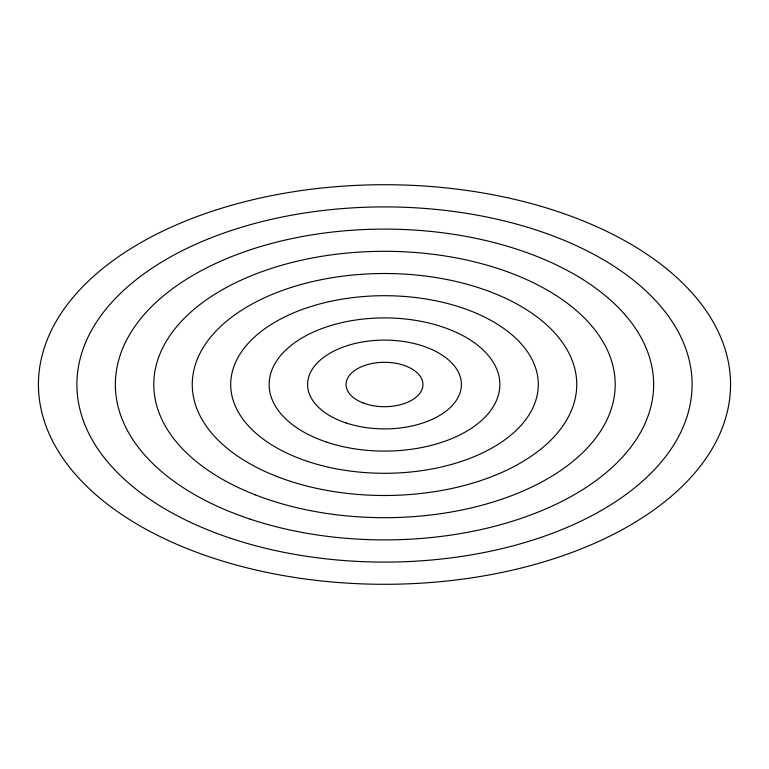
<?xml version="1.0" encoding="UTF-8"?>
<svg xmlns="http://www.w3.org/2000/svg" width="769" height="769" viewBox="0 0 769 769"><rect width="100%" height="100%" fill="white"/><g stroke="black" fill="none" stroke-linecap="round" stroke-linejoin="round"><path stroke-width="1.15" d="M211.475 557.525A346.05 199.786 0 0 0 730.55 384.5A346.05 199.786 0 0 0 211.475 211.475A346.05 199.786 0 0 0 211.475 557.525M230.7 538.3A307.6 177.591 0 0 0 692.1 384.5A307.6 177.591 0 0 0 230.7 230.7A307.6 177.591 0 0 0 230.7 538.3M249.925 519.075A269.15 155.396 0 0 0 653.65 384.5A269.15 155.396 0 0 0 249.925 249.925A269.15 155.396 0 0 0 249.925 519.075M255.193 494.803A230.7 133.191 0 0 0 614.614 393.997A230.7 133.191 0 0 0 283.694 264.69A230.7 133.191 0 0 0 255.193 494.803M276.744 476.424A192.25 110.996 0 0 0 576.26 392.421A192.25 110.996 0 0 0 300.496 284.665A192.25 110.996 0 0 0 276.744 476.424M307.6 461.4A153.8 88.8 0 0 0 538.3 384.5A153.8 88.8 0 0 0 307.6 307.6A153.8 88.8 0 0 0 307.6 461.4M326.825 442.175A115.35 66.595 0 0 0 499.85 384.5A115.35 66.595 0 0 0 326.825 326.825A115.35 66.595 0 0 0 326.825 442.175M346.05 422.95A76.9 44.4 0 0 0 461.4 384.5A76.9 44.4 0 0 0 346.05 346.05A76.9 44.4 0 0 0 346.05 422.95M362.949 402.889A38.45 22.195 0 0 0 422.854 386.086A38.45 22.195 0 0 0 367.697 364.535A38.45 22.195 0 0 0 362.949 402.889"/></g></svg>
